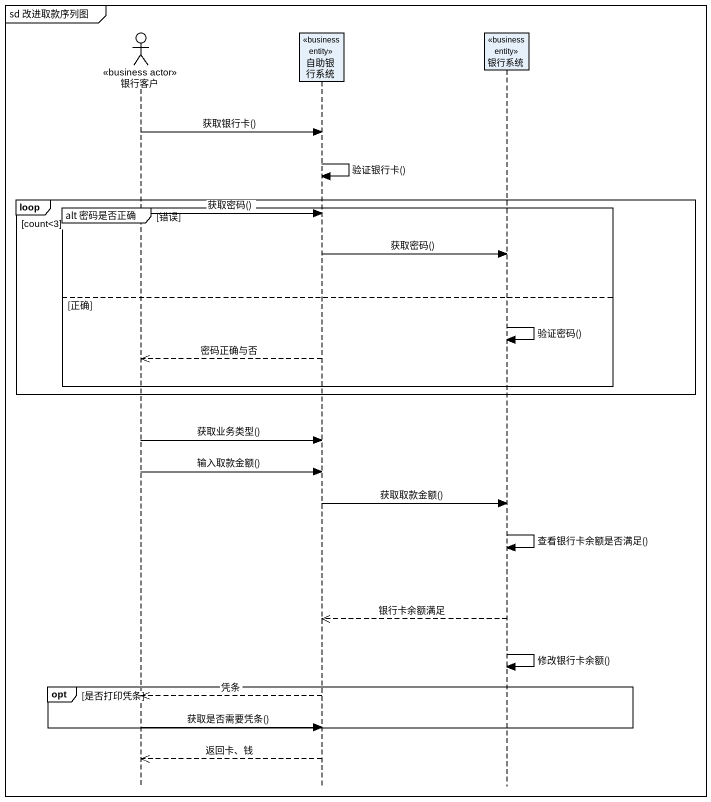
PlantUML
@startuml
mainframe sd 改进取款序列图
hide footbox
actor 银行客户 <<business actor>>
participant 自助银行系统 <<business entity>>
participant 银行系统 <<business entity>>

银行客户 -> 自助银行系统 : 获取银行卡()
自助银行系统 -> 自助银行系统 : 验证银行卡()
loop count<3
  group alt 密码是否正确 [错误]
    银行客户 -> 自助银行系统 : 获取密码()
    自助银行系统 -> 银行系统 : 获取密码()
  else 正确
    银行系统 -> 银行系统 : 验证密码()
    自助银行系统 -->> 银行客户 : 密码正确与否
  end
end
银行客户 -> 自助银行系统 : 获取业务类型()
银行客户 -> 自助银行系统 : 输入取款金额()
自助银行系统 -> 银行系统 : 获取取款金额()
银行系统 -> 银行系统 : 查看银行卡余额是否满足()
银行系统 -->> 自助银行系统 : 银行卡余额满足
银行系统 -> 银行系统 : 修改银行卡余额()
opt 是否打印凭条
  自助银行系统 -->> 银行客户 : 凭条
  银行客户 -> 自助银行系统 : 获取是否需要凭条()
end
自助银行系统 -->> 银行客户 : 返回卡、钱
@enduml
